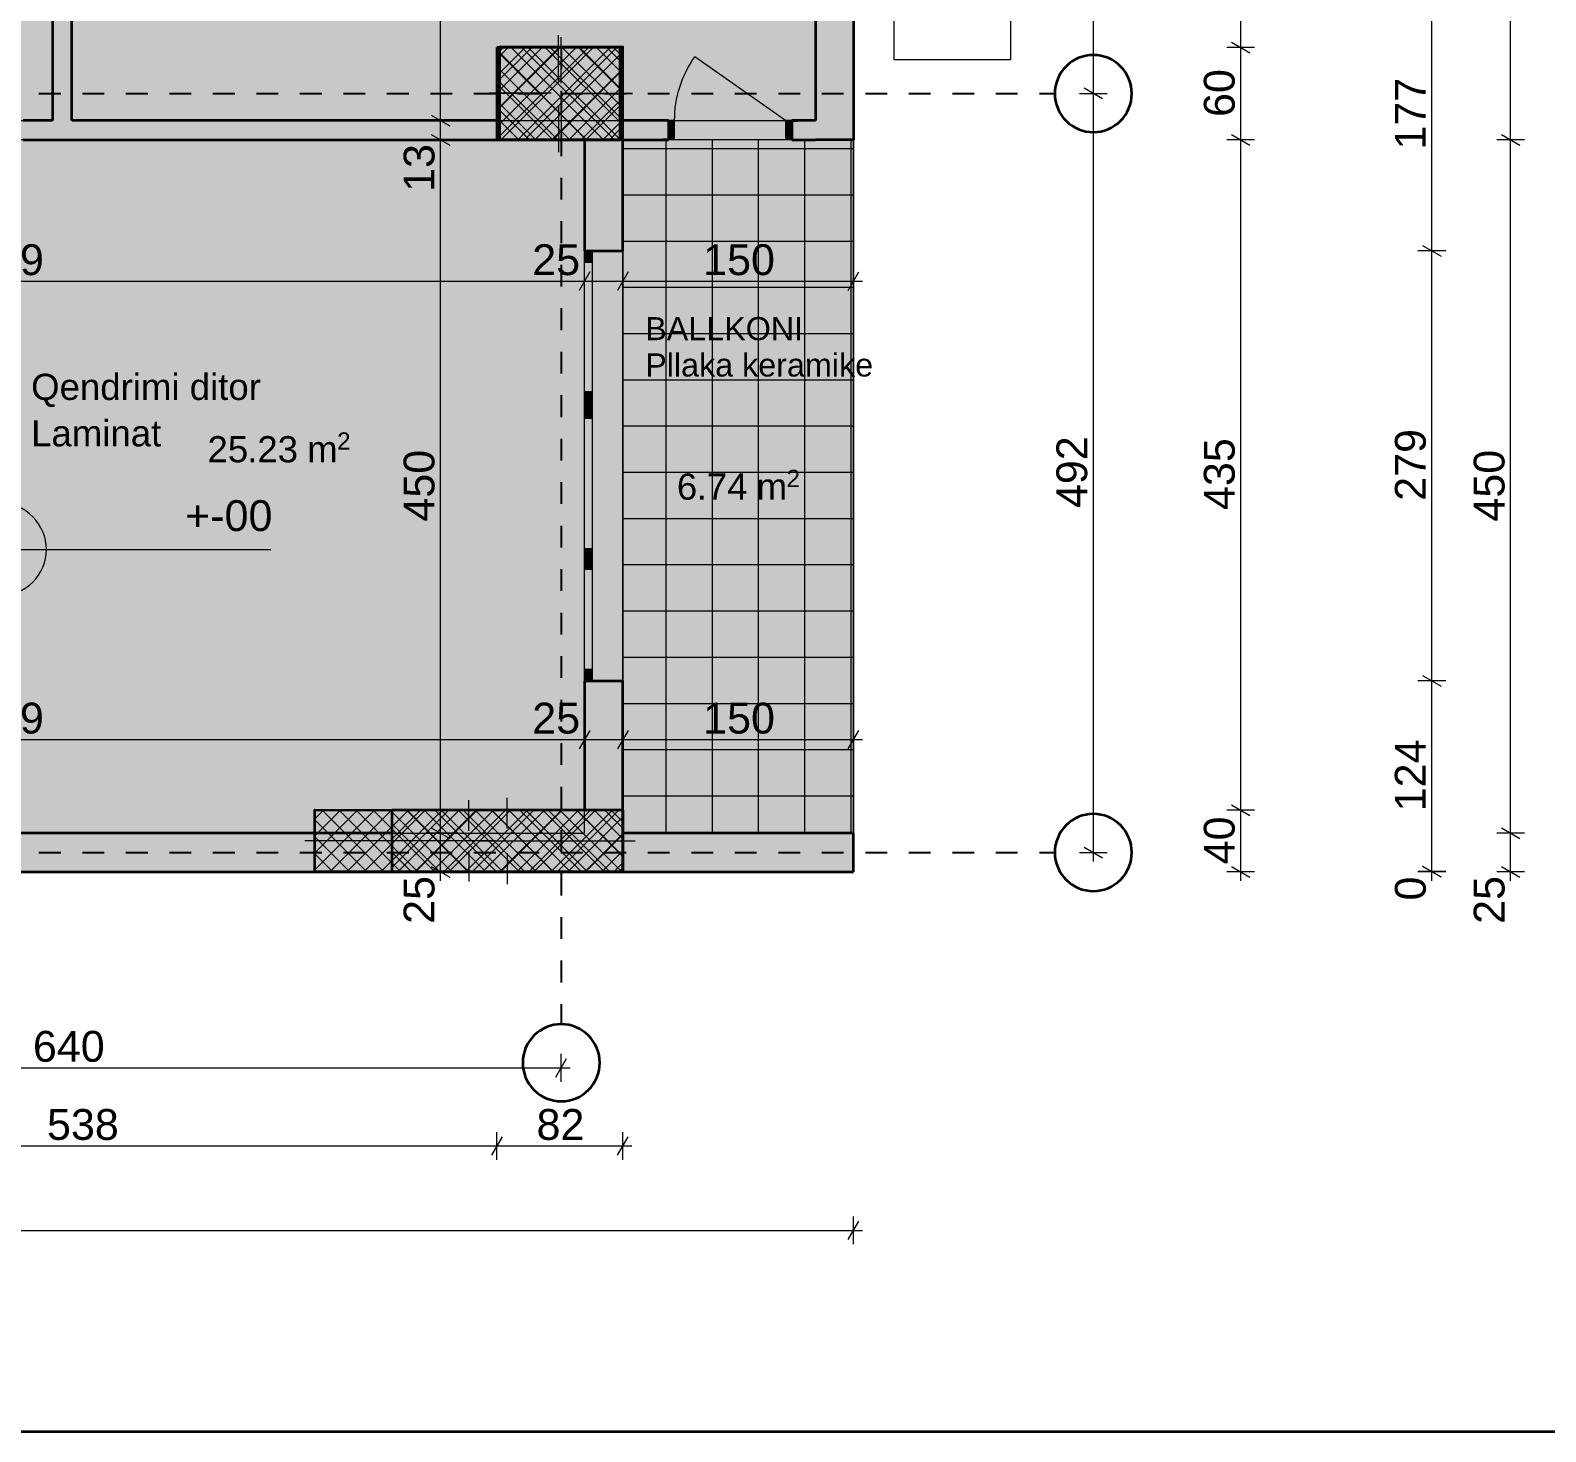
# Model space of a CAD drawing. Header units: millimetres. Extents: x -117066 to -55301, y -75598 to 14871.
# Drawn here: x -80484 to -68193, y -73910 to -62542 of the extents above; entities that cross this region are included whole.
import ezdxf

# ---------------------------------------------------------------- set-up
doc = ezdxf.new("R2010")
doc.units = ezdxf.units.MM
doc.header["$MEASUREMENT"] = 0
doc.layers.add('A - Shtyllat', color=7, linetype='Continuous')
doc.layers.add('Drawing & Figure', color=7, linetype='Continuous')
for name, color, linetype, lineweight in [('A - Shtyllat_Pen_No__1', 7, 'Continuous', 13), ('A - Shtyllat_Pen_No__7', 7, 'Continuous', 35), ('Drawing & Figure_Pen_No__1', 7, 'Continuous', 13), ('Drawing & Figure_Pen_No__101', 252, 'Continuous', 13), ('Drawing & Figure_Pen_No__20', 1, 'Continuous', 0), ('Drawing & Figure_Pen_No__6', 5, 'Continuous', 35), ('Drawing & Figure_Pen_No__7', 7, 'Continuous', 35)]:
    doc.layers.add(name, color=color, linetype=linetype, lineweight=lineweight)
for name, color, linetype, lineweight, true_color in [('Drawing & Figure_Pen_No__23', 7, 'Continuous', 20, 0xff6600), ('Drawing & Figure_Pen_No__3', 7, 'Continuous', 18, 0xff6600), ('Drawing & Figure_Pen_No__4', 7, 'Continuous', 20, 0x029e21), ('Drawing & Figure_Pen_No__5', 7, 'Continuous', 25, 0x40a5ff), ('Drawing & Figure_Pen_No__58', 7, 'Continuous', 25, 0xdf0000), ('Drawing & Figure_Pen_No__8', 7, 'Continuous', 35, 0xa80f02)]:
    doc.layers.add(name, color=color, linetype=linetype, lineweight=lineweight, true_color=true_color)
doc.styles.add('GENERATED_STYLE_1', font='arial.ttf')
pattern_1 = [(45, (0, 0), (-68.94291, 68.94291), []), (135, (0, 0), (68.94291, 68.94291), [])]

# ---------------------------------------------------------------- blocks, each defined once
blk = doc.blocks.new('Column_11', base_point=(-76179, -63052))
at = {"layer": 'A - Shtyllat', "linetype": 'Continuous', "lineweight": 0, "true_color": 0x000000}
h = blk.add_hatch(dxfattribs=at)
h.set_pattern_fill('Concrete_Block', color=18, style=0, pattern_type=2)
h.set_pattern_definition(pattern_1)
h.paths.add_polyline_path([(-76679, -62678), (-76679, -63428), (-75679, -63427), (-75679, -62677)])
at = {"layer": 'A - Shtyllat_Pen_No__1', "color": 7, "linetype": 'Continuous', "lineweight": 13}
for p, q in [((-76179, -62972), (-76179, -62597)), ((-76259, -63053), (-76759, -63053)), ((-76099, -63052), (-75599, -63052)), ((-76179, -63132), (-76179, -63507))]:
    blk.add_line(p, q, dxfattribs=at)
blk.add_point((-76179, -63052), dxfattribs=at)
at = {"layer": 'A - Shtyllat_Pen_No__7', "color": 7, "linetype": 'Continuous', "lineweight": 35, "flags": 128}
blk.add_lwpolyline([(-76679, -62678), (-76679, -63428), (-75679, -63427), (-75679, -62677)], close=True, dxfattribs=at)
blk = doc.blocks.new('Column_17', base_point=(-76928, -69117))
at = {"layer": 'A - Shtyllat', "linetype": 'Continuous', "lineweight": 0, "true_color": 0x000000}
h = blk.add_hatch(dxfattribs=at)
h.set_pattern_fill('Concrete_Block', color=18, style=0, pattern_type=2)
h.set_pattern_definition(pattern_1)
h.paths.add_polyline_path([(-78178, -69366), (-75678, -69368), (-75678, -68868), (-78178, -68866)])
at = {"layer": 'A - Shtyllat_Pen_No__1', "color": 7, "linetype": 'Continuous', "lineweight": 13}
for p, q in [((-76928, -69037), (-76928, -68787)), ((-77008, -69117), (-78258, -69116)), ((-76928, -69197), (-76928, -69447)), ((-76848, -69117), (-75598, -69118))]:
    blk.add_line(p, q, dxfattribs=at)
blk.add_point((-76928, -69117), dxfattribs=at)
at = {"layer": 'A - Shtyllat_Pen_No__7', "color": 7, "linetype": 'Continuous', "lineweight": 35, "flags": 128}
blk.add_lwpolyline([(-78178, -69366), (-78178, -68866), (-75678, -68868), (-75678, -69368)], close=True, dxfattribs=at)

msp = doc.modelspace()

# ---------------------------------------------------------------- hatches: boundary and pattern name
at = {"layer": 'Drawing & Figure', "linetype": 'Continuous', "lineweight": 0, "true_color": 0x172b3f}
msp.add_hatch(color=169, dxfattribs=at).paths.add_polyline_path([(-73807.1, -69367.2), (-73807.1, -55454.7), (-84432.5, -55456.9), (-84430.9, -63350.7), (-85511.4, -63351), (-85510.2, -69369.6)])
at = {"layer": 'Drawing & Figure_Pen_No__1', "linetype": 'Continuous', "lineweight": 0, "true_color": 0xffffff}
for points in [[(-75699.2, -63430.8), (-75699.2, -62680.8), (-76699.2, -62680.8), (-76699.2, -63430.8)], [(-75308.6, -63418.3), (-75258.6, -63418.3), (-75258.6, -63274.5), (-75308.6, -63274.5)], [(-74308.6, -63274.5), (-74358.6, -63274.5), (-74358.6, -63418.3), (-74308.6, -63418.3)], [(-75990.6, -64330.8), (-75990.6, -67818.9), (-75678.1, -67818.9), (-75678.1, -64330.8)], [(-75928.1, -64330.8), (-75990.6, -64330.8), (-75990.6, -64424.6), (-75928.1, -64424.6)], [(-75990.6, -65471.5), (-75928.1, -65471.5), (-75928.1, -64424.6), (-75990.6, -64424.6)], [(-75990.6, -65580.9), (-75928.1, -65580.9), (-75928.1, -65471.5), (-75990.6, -65471.5)], [(-75928.1, -65580.9), (-75990.6, -65580.9), (-75990.6, -65690.2), (-75928.1, -65690.2)], [(-75990.6, -66745.8), (-75928.1, -66745.8), (-75928.1, -65690.2), (-75990.6, -65690.2)], [(-75990.6, -66830.9), (-75928.1, -66830.9), (-75928.1, -66745.8), (-75990.6, -66745.8)], [(-75928.1, -66830.9), (-75990.6, -66830.9), (-75990.6, -66915.9), (-75928.1, -66915.9)], [(-75990.6, -67725.1), (-75928.1, -67725.1), (-75928.1, -66915.9), (-75990.6, -66915.9)], [(-75990.6, -67818.9), (-75928.1, -67818.9), (-75928.1, -67725.1), (-75990.6, -67725.1)], [(-75678.1, -69368.1), (-75678.1, -68868.1), (-77553.1, -68868.1), (-77553.1, -69368.1)]]:
    msp.add_hatch(color=7, dxfattribs=at).paths.add_polyline_path(points)
at = {"layer": 'Drawing & Figure_Pen_No__1', "linetype": 'Continuous', "lineweight": 0, "true_color": 0x000000}
msp.add_hatch(color=18, dxfattribs=at).paths.add_polyline_path([(-80729, -66753.5), (-80729, -67128.5), (-80585.5, -67100), (-80463.9, -67018.7), (-80382.6, -66897), (-80354, -66753.5)])

# ---------------------------------------------------------------- linework, layer by layer
at = {"layer": 'Drawing & Figure_Pen_No__1', "color": 7, "linetype": 'Continuous', "lineweight": 13}
for points in [[(-73807.1, -69368.1), (-73807.1, -46075.4)], [(-80304.6, -63274.5), (-80304.6, -55612.1)], [(-80148.4, -59512.1), (-80148.4, -63274.5)], [(-77157, -63274.5), (-77157, -59512.1)], [(-74116.7, -63274.5), (-74116.7, -59512.1)], [(-76699.2, -63422.9), (-75957.1, -62680.8)], [(-76699.2, -63193.1), (-76186.9, -62680.8)], [(-76699.2, -62963.3), (-76416.7, -62680.8)], [(-76699.2, -62733.5), (-76646.5, -62680.8)], [(-75747, -63430.8), (-76497, -62680.8)], [(-76477.3, -63430.8), (-75727.3, -62680.8)], [(-75699.2, -63248.7), (-76267.2, -62680.8)], [(-75699.2, -63018.9), (-76037.4, -62680.8)], [(-75699.2, -62789.1), (-75807.6, -62680.8)], [(-70741.7, -62637.5), (-70591.7, -62724.1)], [(-75976.8, -63430.8), (-76699.2, -62708.4)], [(-76247.5, -63430.8), (-75699.2, -62882.5)], [(-76206.6, -63430.8), (-76699.2, -62938.2)], [(-71787.4, -63099.1), (-71937.4, -63012.5)], [(-76436.4, -63430.8), (-76699.2, -63168)], [(-76017.7, -63430.8), (-75699.2, -63112.3)], [(-81898.4, -63274.5), (-80304.6, -63274.5)], [(-80148.4, -63274.5), (-74116.7, -63274.5)], [(-77044.5, -63274.5), (-77269.5, -63274.5)], [(-77232, -63231.3), (-77082, -63317.9)], [(-77157, -63430.8), (-77157, -63274.5)], [(-77232, -63387.5), (-77082, -63474.1)], [(-76666.2, -63430.8), (-76699.2, -63397.8)], [(-75787.8, -63430.8), (-75699.2, -63342.1)], [(-70741.7, -63387.5), (-70591.7, -63474.1)], [(-68552.8, -63387.5), (-68402.8, -63474.1)], [(-75990.6, -63430.8), (-82982, -63430.8)], [(-77044.5, -63430.8), (-77269.5, -63430.8)], [(-77157, -69055.6), (-77157, -63430.8)], [(-75990.6, -69055.6), (-75990.6, -63430.8)], [(-75678.1, -63430.8), (-75678.1, -69055.6)], [(-73806, -63430.8), (-75678.1, -63430.8)], [(-73806, -69055.6), (-73806, -63430.8)], [(-69191.8, -64287.6), (-69041.8, -64374.2)], [(-75947.3, -64502.6), (-76033.9, -64652.6)], [(-75990.6, -64690.1), (-75990.6, -64465.1)], [(-75634.8, -64502.6), (-75721.4, -64652.6)], [(-75678.1, -64690.1), (-75678.1, -64465.1)], [(-73850.4, -64652.6), (-73763.8, -64502.6)], [(-73807.1, -64690.1), (-73807.1, -64465.1)], [(-85354, -64577.6), (-75990.6, -64577.6)], [(-75990.6, -64577.6), (-75678.1, -64577.6)], [(-75678.1, -64577.6), (-73807.1, -64577.6)], [(-73807.1, -64577.6), (-73733.7, -64577.6)], [(-81479, -66753.5), (-79979, -66753.5)], [(-69191.8, -67775.6), (-69041.8, -67862.1)], [(-75990.6, -68408.5), (-75990.6, -68183.5)], [(-75678.1, -68408.5), (-75678.1, -68183.5)], [(-73807.1, -68408.5), (-73807.1, -68183.5)], [(-85354, -68296), (-75990.6, -68296)], [(-75947.3, -68221), (-76033.9, -68371)], [(-75990.6, -68296), (-75678.1, -68296)], [(-75634.8, -68221), (-75721.4, -68371)], [(-75678.1, -68296), (-73807.1, -68296)], [(-73850.4, -68371), (-73763.8, -68221)], [(-73807.1, -68296), (-73733.7, -68296)], [(-70741.7, -68824.8), (-70591.7, -68911.5)], [(-77553.1, -69332.6), (-77088.6, -68868.1)], [(-77553.1, -69102.8), (-77318.4, -68868.1)], [(-77553.1, -68873), (-77548.2, -68868.1)], [(-76933.8, -69368.1), (-77433.7, -68868.1)], [(-77358.8, -69368.1), (-76858.8, -68868.1)], [(-76704, -69368.1), (-77203.9, -68868.1)], [(-77129, -69368.1), (-76629, -68868.1)], [(-76474.1, -69368.1), (-76974.1, -68868.1)], [(-76899.2, -69368.1), (-76399.2, -68868.1)], [(-76244.3, -69368.1), (-76744.3, -68868.1)], [(-76669.4, -69368.1), (-76169.4, -68868.1)], [(-76014.5, -69368.1), (-76514.5, -68868.1)], [(-76439.6, -69368.1), (-75939.6, -68868.1)], [(-75784.7, -69368.1), (-76284.7, -68868.1)], [(-76209.8, -69368.1), (-75709.8, -68868.1)], [(-75678.1, -69244.9), (-76054.9, -68868.1)], [(-75678.1, -69015.1), (-75825, -68868.1)], [(-85354, -69055.6), (-75990.6, -69055.6)], [(-77163.6, -69368.1), (-77553.1, -68978.6)], [(-77044.5, -69055.6), (-77269.5, -69055.6)], [(-77232, -69012.3), (-77082, -69099)], [(-77157, -69368.1), (-77157, -69055.6)], [(-75980, -69368.1), (-75678.1, -69066.3)], [(-75678.1, -69055.6), (-73806, -69055.6)], [(-68552.8, -69012.3), (-68402.8, -69099)], [(-71937.7, -69168.6), (-71787.7, -69255.2)], [(-77393.4, -69368.1), (-77553.1, -69208.4)], [(-75750.2, -69368.1), (-75678.1, -69296.1)], [(-77044.5, -69368.1), (-77269.5, -69368.1)], [(-77232, -69324.9), (-77082, -69411.4)], [(-77157, -69441.5), (-77157, -69368.1)], [(-70741.7, -69324.9), (-70591.7, -69411.4)], [(-69191.8, -69323.8), (-69041.8, -69410.4)], [(-69041.8, -69411.4), (-69191.8, -69324.9)], [(-68552.8, -69324.9), (-68402.8, -69411.4)], [(-76221.4, -71033.2), (-76134.8, -70883.2)], [(-76655.9, -71517.1), (-76742.5, -71667.1)], [(-75721.4, -71667.1), (-75634.8, -71517.1)], [(-73850.4, -72351.7), (-73763.8, -72201.7)], [(-87303.3, -73909.9), (-58233.9, -73909.9)]]:
    msp.add_lwpolyline(points, dxfattribs=at)
msp.add_lwpolyline([(-80354, -66753.5, 0.4142136), (-80729, -66378.5, 0.4142136), (-81104, -66753.5, 0.4142136), (-80729, -67128.5, 0.4142136)], format="xyb", close=True, dxfattribs=at)
at = {"layer": 'Drawing & Figure_Pen_No__101', "color": 252, "linetype": 'Continuous', "lineweight": 13}
for points in [[(-68477.8, -63430.8), (-68477.8, -47849.4)], [(-71862.1, -55455.8), (-71862.4, -63055.8)], [(-70666.7, -62680.8), (-70666.7, -55830.8)], [(-73478.3, -62781.1), (-73478.3, -57268.3)], [(-72535.4, -57268.3), (-72535.4, -62781.1)], [(-69116.8, -64330.8), (-69116.8, -62120.1)], [(-70554.2, -62680.8), (-70779.2, -62680.8)], [(-70666.7, -63430.8), (-70666.7, -62680.8)], [(-72535.4, -62781.1), (-73478.3, -62781.1)], [(-71974.9, -63055.8), (-71749.9, -63055.8)], [(-71862.4, -63055.8), (-71862.7, -69211.9)], [(-75678.1, -63501.8), (-73806, -63501.8)], [(-75327.3, -69055.6), (-75327.3, -63430.8)], [(-74952.3, -69055.6), (-74952.3, -63430.8)], [(-74577.3, -69055.6), (-74577.3, -63430.8)], [(-74202.3, -69055.6), (-74202.3, -63430.8)], [(-73827.3, -69055.6), (-73827.3, -63430.8)], [(-70554.2, -63430.8), (-70779.2, -63430.8)], [(-70666.7, -68868.1), (-70666.7, -63430.8)], [(-68365.3, -63430.8), (-68590.3, -63430.8)], [(-68477.8, -69055.6), (-68477.8, -63430.8)], [(-75678.1, -63876.8), (-73806, -63876.8)], [(-75678.1, -64251.8), (-73806, -64251.8)], [(-69004.3, -64330.8), (-69229.3, -64330.8)], [(-69116.8, -67818.9), (-69116.8, -64330.8)], [(-75678.1, -64626.8), (-73806, -64626.8)], [(-75678.1, -65001.8), (-73806, -65001.8)], [(-75678.1, -65376.8), (-73806, -65376.8)], [(-75678.1, -65751.8), (-73806, -65751.8)], [(-75678.1, -66126.8), (-73806, -66126.8)], [(-75678.1, -66501.8), (-73806, -66501.8)], [(-79979, -66753.5), (-78534.2, -66753.5)], [(-75678.1, -66876.8), (-73806, -66876.8)], [(-75678.1, -67251.8), (-73806, -67251.8)], [(-75678.1, -67626.8), (-73806, -67626.8)], [(-69004.3, -67818.9), (-69229.3, -67818.9)], [(-69116.8, -69367.2), (-69116.8, -67818.9)], [(-75678.1, -68001.8), (-73806, -68001.8)], [(-75678.1, -68376.8), (-73806, -68376.8)], [(-75678.1, -68751.8), (-73806, -68751.8)], [(-70554.2, -68868.1), (-70779.2, -68868.1)], [(-70666.7, -69368.1), (-70666.7, -68868.1)], [(-68365.3, -69055.6), (-68590.3, -69055.6)], [(-68477.8, -69368.1), (-68477.8, -69055.6)], [(-71975.2, -69211.9), (-71750.2, -69211.9)], [(-71862.7, -69211.9), (-71862.7, -69285.3)], [(-70554.2, -69368.1), (-70779.2, -69368.1)], [(-70666.7, -69441.5), (-70666.7, -69368.1)], [(-69004.3, -69367.2), (-69229.3, -69367.2)], [(-69004.3, -69368.1), (-69229.3, -69368.1)], [(-69116.8, -69368.1), (-69116.8, -69367.2)], [(-69116.8, -69441.5), (-69116.8, -69368.1)], [(-68365.3, -69368.1), (-68590.3, -69368.1)], [(-68477.8, -69441.5), (-68477.8, -69368.1)], [(-76178.1, -71070.7), (-76178.1, -70845.7)], [(-84179.7, -70958.2), (-76178.1, -70958.2)], [(-76178.1, -70958.2), (-76104.8, -70958.2)], [(-76699.2, -71704.6), (-76699.2, -71479.6)], [(-75678.1, -71704.6), (-75678.1, -71479.6)], [(-83429.7, -71592.1), (-76699.2, -71592.1)], [(-76699.2, -71592.1), (-75678.1, -71592.1)], [(-75678.1, -71592.1), (-75604.8, -71592.1)], [(-73807.1, -72389.2), (-73807.1, -72164.2)], [(-97567.6, -72276.7), (-73807.1, -72276.7)], [(-73807.1, -72276.7), (-73733.7, -72276.7)]]:
    msp.add_lwpolyline(points, dxfattribs=at)
at = {"layer": 'Drawing & Figure_Pen_No__20', "color": 1, "linetype": 'Continuous', "lineweight": 0}
for points in [[(-76199.2, -62955.8), (-76199.2, -62580.8)], [(-76299.2, -63055.8), (-76799.2, -63055.8)], [(-76199.2, -63155.8), (-76199.2, -63530.8)], [(-76099.2, -63055.8), (-75599.2, -63055.8)], [(-76615.6, -69018.1), (-76615.6, -68768.1)], [(-76715.6, -69118.2), (-77653.1, -69118.2)], [(-76515.6, -69118.2), (-75578.1, -69118.2)], [(-76615.6, -69218.1), (-76615.6, -69468.1)]]:
    msp.add_lwpolyline(points, dxfattribs=at)
at = {"layer": 'Drawing & Figure_Pen_No__23', "color": 30, "linetype": 'Continuous', "lineweight": 20, "true_color": 0xff6600}
for points in [[(-75258.6, -63274.5), (-75308.6, -63274.5)], [(-75308.6, -63274.5), (-75308.6, -63418.3)], [(-75258.6, -63418.3), (-75258.6, -63274.5)], [(-74308.6, -63274.5), (-74358.6, -63274.5)], [(-74358.6, -63274.5), (-74358.6, -63418.3)], [(-74308.6, -63418.3), (-74308.6, -63274.5)], [(-75308.6, -63418.3), (-75258.6, -63418.3)], [(-74358.6, -63418.3), (-74308.6, -63418.3)], [(-75990.6, -64424.6), (-75990.6, -64330.8)], [(-75928.1, -64330.8), (-75928.1, -64424.6)], [(-75928.1, -64424.6), (-75990.6, -64424.6)], [(-75990.6, -65580.9), (-75990.6, -65471.5)], [(-75990.6, -65471.5), (-75928.1, -65471.5)], [(-75928.1, -65471.5), (-75928.1, -65580.9)], [(-75990.6, -65690.2), (-75990.6, -65580.9)], [(-75928.1, -65580.9), (-75928.1, -65690.2)], [(-75928.1, -65690.2), (-75990.6, -65690.2)], [(-75990.6, -66830.9), (-75990.6, -66745.8)], [(-75990.6, -66745.8), (-75928.1, -66745.8)], [(-75990.6, -66915.9), (-75990.6, -66830.9)], [(-75928.1, -66745.8), (-75928.1, -66830.9)], [(-75928.1, -66830.9), (-75928.1, -66915.9)], [(-75928.1, -66915.9), (-75990.6, -66915.9)], [(-75990.6, -67818.9), (-75990.6, -67725.1)], [(-75990.6, -67725.1), (-75928.1, -67725.1)], [(-75928.1, -67725.1), (-75928.1, -67818.9)]]:
    msp.add_lwpolyline(points, dxfattribs=at)
at = {"layer": 'Drawing & Figure_Pen_No__3', "color": 30, "linetype": 'Continuous', "lineweight": 18, "true_color": 0xff6600}
msp.add_lwpolyline([(-75258.6, -63274.5, -0.1539131), (-75095.8, -62758.3)], format="xyb", dxfattribs=at)
for points in [[(-74358.6, -63274.5), (-75095.8, -62758.3)], [(-75990.6, -67818.9), (-75990.6, -64330.8)], [(-75678.1, -67818.9), (-75678.1, -64330.8)], [(-75990.6, -65471.5), (-75990.6, -64424.6)], [(-75928.1, -64424.6), (-75928.1, -65471.5)], [(-75990.6, -66745.8), (-75990.6, -65690.2)], [(-75928.1, -65690.2), (-75928.1, -66745.8)], [(-75990.6, -67725.1), (-75990.6, -66915.9)], [(-75928.1, -66915.9), (-75928.1, -67725.1)]]:
    msp.add_lwpolyline(points, dxfattribs=at)
at = {"layer": 'Drawing & Figure_Pen_No__4', "color": 104, "linetype": 'Continuous', "lineweight": 20, "true_color": 0x029e21}
msp.add_lwpolyline([(-73807.1, -69367.2), (-73807.1, -69368.1)], dxfattribs=at)
at = {"layer": 'Drawing & Figure_Pen_No__58', "color": 12, "linetype": 'Continuous', "lineweight": 25, "true_color": 0xdf0000}
for points in [[(-76178.1, -62680.6), (-76178.1, -62857)], [(-76178.1, -63033.4), (-76178.1, -63209.8)], [(-80414, -63055.8), (-80237.6, -63055.8)], [(-80061.2, -63055.8), (-79884.8, -63055.8)], [(-79708.4, -63055.8), (-79532, -63055.8)], [(-79355.7, -63055.8), (-79179.3, -63055.8)], [(-79002.9, -63055.8), (-78826.5, -63055.8)], [(-78650.1, -63055.8), (-78473.7, -63055.8)], [(-78297.3, -63055.8), (-78120.9, -63055.8)], [(-77944.5, -63055.8), (-77768.1, -63055.8)], [(-77591.7, -63055.8), (-77415.3, -63055.8)], [(-77238.9, -63055.8), (-77062.5, -63055.8)], [(-76886.2, -63055.8), (-76709.8, -63055.8)], [(-76533.4, -63055.8), (-76357, -63055.8)], [(-76180.6, -63055.8), (-76004.2, -63055.8)], [(-75827.9, -63055.8), (-75651.5, -63055.8)], [(-75475.1, -63055.8), (-75298.7, -63055.8)], [(-75122.3, -63055.8), (-74945.9, -63055.8)], [(-74769.5, -63055.8), (-74593.2, -63055.8)], [(-74416.8, -63055.8), (-74240.4, -63055.8)], [(-74064, -63055.8), (-73887.6, -63055.8)], [(-73711.2, -63055.8), (-73534.8, -63055.8)], [(-73358.4, -63055.8), (-73182, -63055.8)], [(-73005.6, -63055.8), (-72829.2, -63055.8)], [(-72652.8, -63055.8), (-72476.4, -63055.8)], [(-72300, -63055.8), (-72175.2, -63055.8)], [(-76178.1, -63386.2), (-76178.1, -63562.6)], [(-76178.1, -63738.9), (-76178.1, -63915.3)], [(-76178.1, -64091.7), (-76178.1, -64268.1)], [(-76178.1, -64444.5), (-76178.1, -64620.9)], [(-76178.1, -64797.3), (-76178.1, -64973.7)], [(-76178.1, -65150.1), (-76178.1, -65326.5)], [(-76178.1, -65502.9), (-76178.1, -65679.3)], [(-76178.1, -65855.7), (-76178.1, -66032)], [(-76178.1, -66208.4), (-76178.1, -66384.8)], [(-76178.1, -66561.2), (-76178.1, -66737.6)], [(-76178.1, -66914), (-76178.1, -67090.4)], [(-76178.1, -67266.7), (-76178.1, -67443.1)], [(-76178.1, -67619.5), (-76178.1, -67795.9)], [(-76178.1, -67972.3), (-76178.1, -68148.7)], [(-76178.1, -68325.1), (-76178.1, -68501.4)], [(-76178.1, -68677.8), (-76178.1, -68854.2)], [(-76178.1, -69030.6), (-76178.1, -69207)], [(-80414, -69211.9), (-80237.6, -69211.9)], [(-80061.2, -69211.9), (-79884.8, -69211.9)], [(-79708.4, -69211.9), (-79532, -69211.9)], [(-79355.7, -69211.9), (-79179.3, -69211.9)], [(-79002.9, -69211.9), (-78826.5, -69211.9)], [(-78650.1, -69211.9), (-78473.7, -69211.9)], [(-78297.3, -69211.9), (-78120.9, -69211.9)], [(-77944.5, -69211.9), (-77768.1, -69211.9)], [(-77591.7, -69211.9), (-77415.3, -69211.9)], [(-77238.9, -69211.9), (-77062.5, -69211.9)], [(-76886.2, -69211.9), (-76709.8, -69211.9)], [(-76533.4, -69211.9), (-76357, -69211.9)], [(-76180.6, -69211.9), (-76004.2, -69211.9)], [(-75827.9, -69211.9), (-75651.5, -69211.9)], [(-75475.1, -69211.9), (-75298.7, -69211.9)], [(-75122.3, -69211.9), (-74945.9, -69211.9)], [(-74769.5, -69211.9), (-74593.2, -69211.9)], [(-74416.8, -69211.9), (-74240.4, -69211.9)], [(-74064, -69211.9), (-73887.6, -69211.9)], [(-73711.2, -69211.9), (-73534.8, -69211.9)], [(-73358.4, -69211.9), (-73182, -69211.9)], [(-73005.6, -69211.9), (-72829.2, -69211.9)], [(-72652.8, -69211.9), (-72476.4, -69211.9)], [(-72300, -69211.9), (-72175.2, -69211.9)], [(-76178.1, -69383.4), (-76178.1, -69559.8)], [(-76178.1, -69736.2), (-76178.1, -69912.6)], [(-76178.1, -70089), (-76178.1, -70265.4)], [(-76178.1, -70441.8), (-76178.1, -70604.7)]]:
    msp.add_lwpolyline(points, dxfattribs=at)
at = {"layer": 'Drawing & Figure_Pen_No__7', "color": 7, "linetype": 'Continuous', "lineweight": 35}
for points in [[(-80304.6, -60794), (-80304.6, -63274.5)], [(-80148.4, -63274.5), (-80148.4, -60794)], [(-74116.7, -62120.1), (-74116.7, -63274.5)], [(-73804.2, -63430.8), (-73804.2, -62120.1)], [(-75699.2, -62680.8), (-76699.2, -62680.8)], [(-76699.2, -62680.8), (-76699.2, -63430.8)], [(-75699.2, -63430.8), (-75699.2, -62680.8)], [(-73804.2, -62899.5), (-73807.1, -62899.5)], [(-73807.1, -62899.5), (-73807.1, -63055.8)], [(-73807.1, -63055.8), (-73804.2, -63055.8)], [(-80304.6, -63274.5), (-80543.6, -63274.5)], [(-76699.2, -63274.5), (-80148.4, -63274.5)], [(-75308.6, -63274.5), (-75699.2, -63274.5)], [(-75308.6, -63274.5), (-75354.9, -63274.5)], [(-75308.6, -63274.5), (-75354.9, -63274.5)], [(-75308.6, -63274.5), (-75354.9, -63274.5)], [(-75308.6, -63274.5), (-75308.6, -63418.3)], [(-75308.6, -63274.5), (-75308.6, -63418.3)], [(-75308.6, -63274.5), (-75308.6, -63418.3)], [(-74308.6, -63274.5), (-74262.3, -63274.5)], [(-74308.6, -63274.5), (-74308.6, -63418.3)], [(-74116.7, -63274.5), (-74308.6, -63274.5)], [(-74308.6, -63274.5), (-74308.6, -63418.3)], [(-74308.6, -63274.5), (-74308.6, -63418.3)], [(-74308.6, -63274.5), (-74262.3, -63274.5)], [(-74308.6, -63274.5), (-74262.3, -63274.5)], [(-75308.6, -63418.3), (-75308.6, -63430.8)], [(-75308.6, -63418.3), (-75308.6, -63430.8)], [(-75308.6, -63418.3), (-75308.6, -63430.8)], [(-74308.6, -63418.3), (-74308.6, -63430.8)], [(-74308.6, -63418.3), (-74308.6, -63430.8)], [(-74308.6, -63418.3), (-74308.6, -63430.8)], [(-80543.6, -63430.8), (-76699.2, -63430.8)], [(-76699.2, -63430.8), (-75699.2, -63430.8)], [(-75990.6, -63430.8), (-75990.6, -64330.8)], [(-75678.1, -64330.8), (-75678.1, -63430.8)], [(-75678.1, -63430.8), (-75308.6, -63430.8)], [(-75308.6, -63430.8), (-75354.9, -63430.8)], [(-75308.6, -63430.8), (-75354.9, -63430.8)], [(-75308.6, -63430.8), (-75354.9, -63430.8)], [(-74308.6, -63430.8), (-74262.3, -63430.8)], [(-74308.6, -63430.8), (-74116.7, -63430.8)], [(-74308.6, -63430.8), (-74262.3, -63430.8)], [(-74308.6, -63430.8), (-74262.3, -63430.8)], [(-73804.2, -63430.8), (-74116.7, -63430.8)], [(-75990.6, -64330.8), (-75928.1, -64330.8)], [(-75990.6, -64330.8), (-75928.1, -64330.8)], [(-75990.6, -64330.8), (-75928.1, -64330.8)], [(-75928.1, -64330.8), (-75678.1, -64330.8)], [(-75928.1, -64330.8), (-75678.1, -64330.8)], [(-75990.6, -67818.9), (-75928.1, -67818.9)], [(-75990.6, -67818.9), (-75990.6, -68868.1)], [(-75990.6, -67818.9), (-75928.1, -67818.9)], [(-75990.6, -67818.9), (-75928.1, -67818.9)], [(-75928.1, -67818.9), (-75678.1, -67818.9)], [(-75928.1, -67818.9), (-75678.1, -67818.9)], [(-75678.1, -68868.1), (-75678.1, -67818.9)], [(-75678.1, -68868.1), (-77553.1, -68868.1)], [(-77553.1, -68868.1), (-77553.1, -69368.1)], [(-75678.1, -69368.1), (-75678.1, -68868.1)], [(-77553.1, -69055.6), (-83429.7, -69055.6)], [(-73807.1, -69055.6), (-75678.1, -69055.6)], [(-73807.1, -69368.1), (-73807.1, -69055.6)], [(-83429.7, -69368.1), (-77553.1, -69368.1)], [(-77553.1, -69368.1), (-75678.1, -69368.1)], [(-75678.1, -69368.1), (-73807.1, -69368.1)], [(-58196.2, -73909.9), (-114132.4, -73909.9)]]:
    msp.add_lwpolyline(points, dxfattribs=at)
for points in [[(-71550.2, -63055.8, 0.4142136), (-71862.7, -62743.3, 0.4142136), (-72175.2, -63055.8, 0.4142136), (-71862.7, -63368.3, 0.4142136)], [(-71550.2, -69211.9, 0.4142136), (-71862.7, -68899.4, 0.4142136), (-72175.2, -69211.9, 0.4142136), (-71862.7, -69524.4, 0.4142136)], [(-75865.6, -70917.2, 0.4142136), (-76178.1, -70604.7, 0.4142136), (-76490.6, -70917.2, 0.4142136), (-76178.1, -71229.7, 0.4142136)]]:
    msp.add_lwpolyline(points, format="xyb", close=True, dxfattribs=at)

# ---------------------------------------------------------------- block references
at = {"layer": 'A - Shtyllat', "color": 7, "lineweight": 35}
for name, p in [('Column_11', (-76179.2, -63052.5)), ('Column_17', (-76927.9, -69116.9))]:
    msp.add_blockref(name, p, dxfattribs=at)

# ---------------------------------------------------------------- texts
at = {"layer": 'Drawing & Figure_Pen_No__1', "color": 7, "linetype": 'Continuous', "lineweight": 13, "char_height": 250.001, "attachment_point": 7, "rotation": 90, "style": 'GENERATED_STYLE_1'}
for s, insert in [('\\A1;{\\pql;\\fArial|b0|i0|c0|p34;60}', (-70712.5, -63245.5)), ('\\A1;{\\pql;\\fArial|b0|i0|c0|p34;13}', (-77202.6, -63853.5)), ('\\A1;{\\pql;\\fArial|b0|i0|c0|p34;492}', (-71908.4, -66418.4)), ('\\A1;{\\pql;\\fArial|b0|i0|c0|p34;435}', (-70712.3, -66434)), ('\\A1;{\\pql;\\fArial|b0|i0|c0|p34;450}', (-77202.8, -66527.9)), ('\\A1;{\\pql;\\fArial|b0|i0|c0|p34;450}', (-68523.6, -66527.9)), ('\\A1;{\\pql;\\fArial|b0|i0|c0|p34;40}', (-70712.5, -69307.9)), ('\\A1;{\\pql;\\fArial|b0|i0|c0|p34;25}', (-77202.8, -69791)), ('\\A1;{\\pql;\\fArial|b0|i0|c0|p34;25}', (-68523.6, -69791))]:
    msp.add_mtext(s, dxfattribs=dict(at, insert=insert))
at = {"layer": 'Drawing & Figure_Pen_No__1', "color": 7, "linetype": 'Continuous', "lineweight": 13, "char_height": 250.001, "attachment_point": 7, "style": 'GENERATED_STYLE_1'}
for s, insert in [('\\A1;{\\pql;\\fArial|b0|i0|c0|p34;749}', (-80956.8, -64531.8)), ('\\A1;{\\pql;\\fArial|b0|i0|c0|p34;25}', (-76413.4, -64531.8)), ('\\A1;{\\pql;\\fArial|b0|i0|c0|p34;150}', (-75027.2, -64531.8)), ('\\A1;{\\pql;\\fArial|b0|i0|c0|p34;749}', (-80956.8, -68250.3)), ('\\A1;{\\pql;\\fArial|b0|i0|c0|p34;25}', (-76413.4, -68250.3)), ('\\A1;{\\pql;\\fArial|b0|i0|c0|p34;150}', (-75027.2, -68250.3)), ('\\A1;{\\pql;\\fArial|b0|i0|c0|p34;640}', (-80463.4, -70912.5)), ('\\A1;{\\pql;\\fArial|b0|i0|c0|p34;538}', (-80349.1, -71546.4)), ('\\A1;{\\pql;\\fArial|b0|i0|c0|p34;82}', (-76378.5, -71546.2))]:
    msp.add_mtext(s, dxfattribs=dict(at, insert=insert))
at = {"layer": 'Drawing & Figure_Pen_No__5', "color": 161, "linetype": 'Continuous', "lineweight": 25, "true_color": 0x40a5ff, "char_height": 250.001, "attachment_point": 7, "rotation": 90, "style": 'GENERATED_STYLE_1'}
for s, insert in [('\\A1;{\\pql;\\fArial|b0|i0|c0|p34;177}', (-69166.7, -63510.1)), ('\\A1;{\\pql;\\fArial|b0|i0|c0|p34;279}', (-69162.6, -66359.4)), ('\\A1;{\\pql;\\fArial|b0|i0|c0|p34;124}', (-69166.7, -68877.7)), ('\\A1;{\\pql;\\fArial|b0|i0|c0|p34;0}', (-69162.6, -69601.3))]:
    msp.add_mtext(s, dxfattribs=dict(at, insert=insert))
at = {"layer": 'Drawing & Figure_Pen_No__6', "color": 5, "linetype": 'Continuous', "lineweight": 35, "insert": (-79229.1, -66607.7), "char_height": 250.001, "attachment_point": 7, "style": 'GENERATED_STYLE_1'}
msp.add_mtext('\\A1;{\\pql;\\fArial|b0|i0|c0|p34;+-00}', dxfattribs=at)
at = {"layer": 'Drawing & Figure_Pen_No__8', "color": 14, "linetype": 'Continuous', "lineweight": 35, "true_color": 0xa80f02, "attachment_point": 7, "style": 'GENERATED_STYLE_1'}
for s, insert, char_height in [('\\A1;{\\pql;\\fArial|b0|i0|c0|p34;BALLKONI}', (-75497.1, -65058.9), 187.5), ('\\A1;{\\pql;\\fArial|b0|i0|c0|p34;Pllaka keramike}', (-75497.1, -65353.5), 187.5), ('\\A1;{\\pql;\\fArial|b0|i0|c0|p34;Qendrimi ditor}', (-80477.9, -65599.3), 212.5), ('\\A1;{\\pql;\\fArial|b0|i0|c0|p34;Laminat}', (-80477.9, -65920.4), 212.5), ('\\A1;{\\pql;\\fArial|b0|i0|c0|p34;25}', (-79047.3, -66049.9), 212.5), ('\\A1;{\\pql;\\fArial|b0|i0|c0|p34;23}', (-78643, -66050), 212.5), ('\\A1;{\\pql;\\fArial|b0|i0|c0|p34;2}', (-77996.1, -65944.3), 140.25), ('\\A1;{\\pql;\\fArial|b0|i0|c0|p34;m}', (-78239, -66046.4), 212.5), ('\\A1;{\\pql;\\fArial|b0|i0|c0|p34;.}', (-78724.8, -66046.4), 212.5), ('\\A1;{\\pql;\\fArial|b0|i0|c0|p34;2}', (-74350.4, -66247.5), 140.25), ('\\A1;{\\pql;\\fArial|b0|i0|c0|p34;6}', (-75240.2, -66353.1), 212.5), ('\\A1;{\\pql;\\fArial|b0|i0|c0|p34;74}', (-74997.3, -66349.6), 212.5), ('\\A1;{\\pql;\\fArial|b0|i0|c0|p34;m}', (-74593.3, -66349.6), 212.5), ('\\A1;{\\pql;\\fArial|b0|i0|c0|p34;.}', (-75078.8, -66349.6), 212.5)]:
    msp.add_mtext(s, dxfattribs=dict(at, insert=insert, char_height=char_height))

doc.saveas('drawing.dxf')
